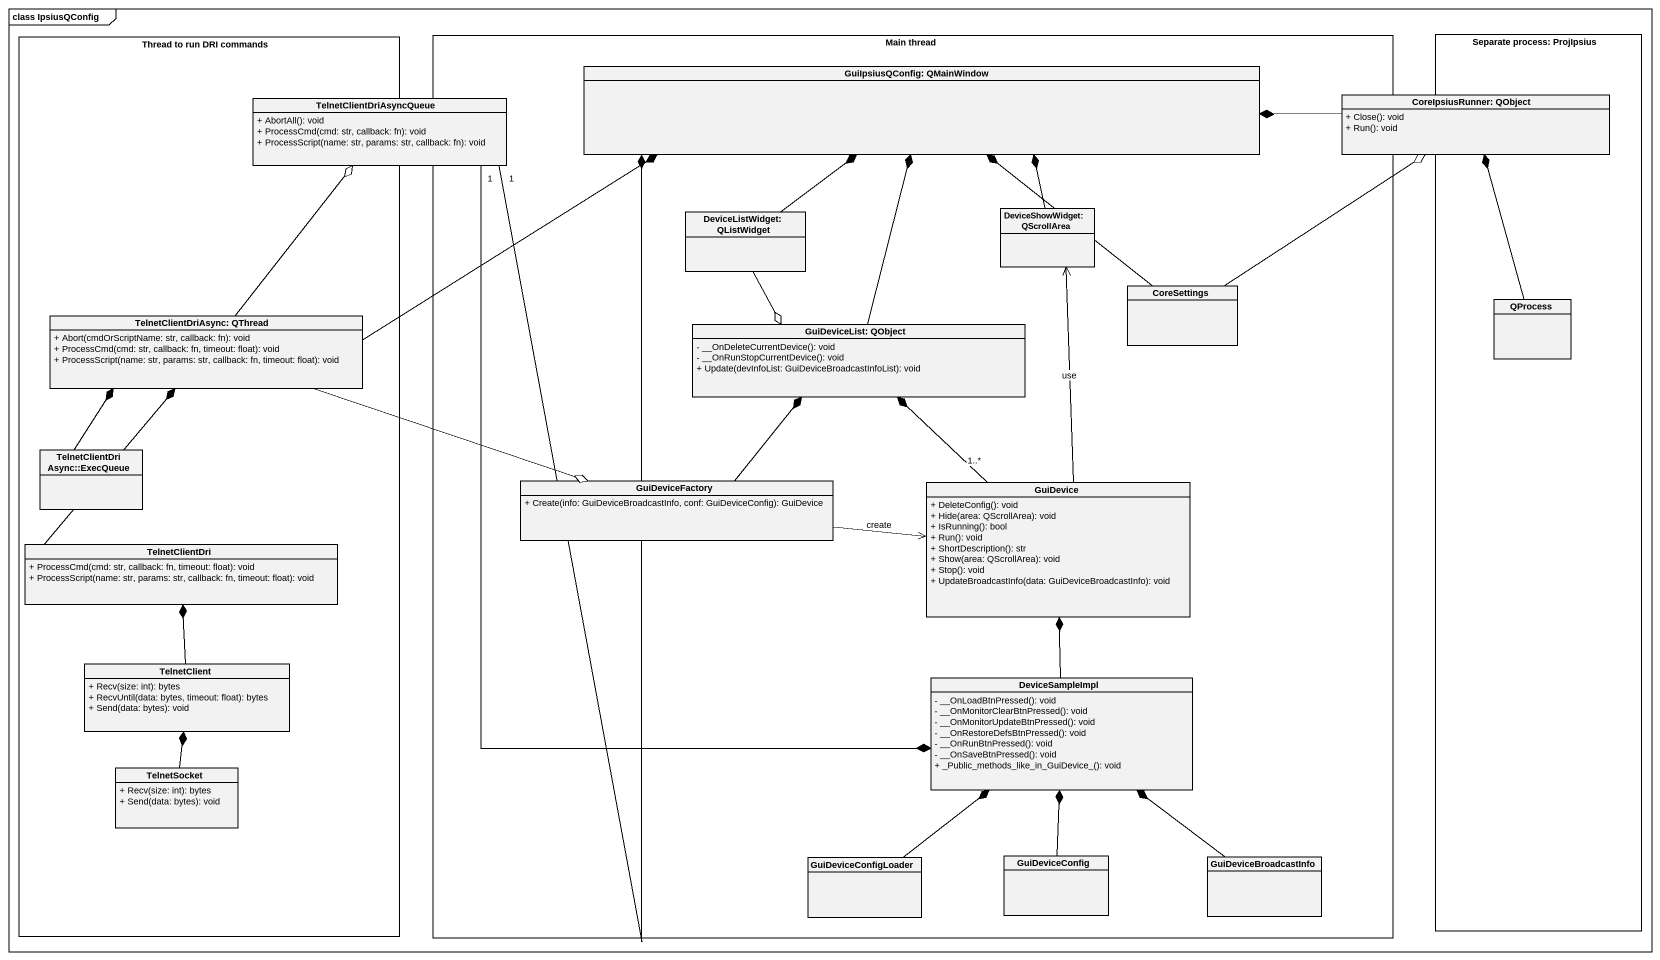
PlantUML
@startuml
mainframe class IpsiusQConfig
hide circle
hide empty members
skinparam classAttributeIconSize 0
rectangle "Thread to run DRI commands" as Thread_to_run_DRI_commands {
  class "TelnetClientDriAsync: QThread" as TelnetClientDriAsync_QThread {
    + Abort(cmdOrScriptName: str, callback: fn): void
    + ProcessCmd(cmd: str, callback: fn, timeout: float): void
    + ProcessScript(name: str, params: str, callback: fn, timeout: float): void
  }
  class "TelnetClientDriAsync::ExecQueue" as TelnetClientDriAsync
  class TelnetClientDri {
    + ProcessCmd(cmd: str, callback: fn, timeout: float): void
    + ProcessScript(name: str, params: str, callback: fn, timeout: float): void
  }
  class TelnetClient {
    + Recv(size: int): bytes
    + RecvUntil(data: bytes, timeout: float): bytes
    + Send(data: bytes): void
  }
  class TelnetSocket {
    + Recv(size: int): bytes
    + Send(data: bytes): void
  }
}
rectangle "Main thread" as Main_thread {
  class "GuiIpsiusQConfig: QMainWindow" as GuiIpsiusQConfig_QMainWindow
  class "DeviceListWidget: QListWidget" as DeviceListWidget_QListWidget
  class "DeviceShowWidget: QScrollArea" as DeviceShowWidget_QScrollArea
  class CoreSettings
  class "GuiDeviceList: QObject" as GuiDeviceList_QObject {
    - __OnDeleteCurrentDevice(): void
    - __OnRunStopCurrentDevice(): void
    + Update(devInfoList: GuiDeviceBroadcastInfoList): void
  }
  class GuiDeviceFactory {
    + Create(info: GuiDeviceBroadcastInfo, conf: GuiDeviceConfig): GuiDevice
  }
  class GuiDevice {
    + DeleteConfig(): void
    + Hide(area: QScrollArea): void
    + IsRunning(): bool
    + Run(): void
    + ShortDescription(): str
    + Show(area: QScrollArea): void
    + Stop(): void
    + UpdateBroadcastInfo(data: GuiDeviceBroadcastInfo): void
  }
  class DeviceSampleImpl {
    - __OnLoadBtnPressed(): void
    - __OnMonitorClearBtnPressed(): void
    - __OnMonitorUpdateBtnPressed(): void
    - __OnRestoreDefsBtnPressed(): void
    - __OnRunBtnPressed(): void
    - __OnSaveBtnPressed(): void
    + _Public_methods_like_in_GuiDevice_(): void
  }
  class GuiDeviceConfigLoader
  class GuiDeviceConfig
  class GuiDeviceBroadcastInfo
}
rectangle "Separate process: ProjIpsius" as Separate_process_ProjIpsius {
  class QProcess
}
class TelnetClientDriAsyncQueue {
  + AbortAll(): void
  + ProcessCmd(cmd: str, callback: fn): void
  + ProcessScript(name: str, params: str, callback: fn): void
}
class "CoreIpsiusRunner: QObject" as CoreIpsiusRunner_QObject {
  + Close(): void
  + Run(): void
}
TelnetClientDriAsyncQueue "1" -right-* GuiIpsiusQConfig_QMainWindow
TelnetClientDriAsyncQueue "1" --* DeviceSampleImpl
CoreIpsiusRunner_QObject -left-* GuiIpsiusQConfig_QMainWindow
DeviceListWidget_QListWidget -up-* GuiIpsiusQConfig_QMainWindow
DeviceListWidget_QListWidget --o GuiDeviceList_QObject
DeviceShowWidget_QScrollArea -up-* GuiIpsiusQConfig_QMainWindow
CoreSettings -up-* GuiIpsiusQConfig_QMainWindow
CoreSettings -up-o CoreIpsiusRunner_QObject
QProcess -up-* CoreIpsiusRunner_QObject
TelnetClientDriAsync_QThread -right-* GuiIpsiusQConfig_QMainWindow
TelnetClientDriAsync_QThread -up-o TelnetClientDriAsyncQueue
TelnetClientDriAsync_QThread -right-o GuiDeviceFactory
GuiDeviceList_QObject -up-* GuiIpsiusQConfig_QMainWindow
TelnetClientDriAsync -up-* TelnetClientDriAsync_QThread
GuiDeviceFactory -up-* GuiDeviceList_QObject
GuiDeviceFactory -right-> GuiDevice : create
GuiDevice -up-> DeviceShowWidget_QScrollArea : use
GuiDevice "1..*" -up-* GuiDeviceList_QObject
TelnetClientDri -up-* TelnetClientDriAsync_QThread
TelnetClient -up-* TelnetClientDri
DeviceSampleImpl -up-* GuiDevice
TelnetSocket -up-* TelnetClient
GuiDeviceConfigLoader -up-* DeviceSampleImpl
GuiDeviceConfig -up-* DeviceSampleImpl
GuiDeviceBroadcastInfo -up-* DeviceSampleImpl
@enduml
